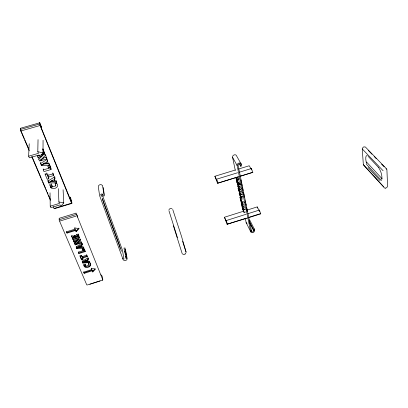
<?xml version="1.0" encoding="UTF-8"?>
<svg xmlns="http://www.w3.org/2000/svg" width="408" height="408" viewBox="0 0 408 408"><rect width="100%" height="100%" fill="white"/><g stroke="black" fill="none" stroke-linecap="round" stroke-linejoin="round"><path stroke-width="0.61" d="M42.901 153.041L44.1 152.694L44.105 151.424M45.293 154.148L45.293 155.586L39.53 161.053L38.796 159.309L44.273 153.928L44.273 152.653M49.343 163.975L49.363 165.439L41.463 165.643L43.957 163.985L43.957 163.011M29.213 143.749L28.631 156.188L29.34 157.84L39.183 154.979L39.877 156.621L43.008 152.939L43.064 140.27M43.223 149.292L43.217 150.557L42.519 148.864M51.02 168.045L51.046 169.514L43.972 171.6L43.258 169.896L43.258 168.912M43.381 149.027L43.37 150.929L44.1 152.694M40.698 159.742L40.683 160.716L43.381 158.069L43.386 157.111M39.785 155.229L37.368 155.933L38.072 157.6L40.698 156.835L43.401 154.178L43.406 152.903M47.109 161.966L47.119 163.424L45.375 163.531L45.084 162.838L41.239 165.107L41.249 164.128M41.402 165.495L41.412 164.516M41.239 165.107L40.571 163.531L40.591 162.068M39.775 122.681L41.723 127.765L40.152 124.246L40.545 126.082L71.456 202.108L70.033 197.263C70.013 195.31 72.961 205.219 71.573 203.169L40.076 125.455L39.744 122.686M54.31 208.743L53.213 206.754M38.796 159.309L38.816 157.86M38.072 157.6L38.092 156.631M20.742 128.311C19.992 127.857 20.461 130.509 20.788 130.988L29.269 150.807M28.631 156.188L38.495 153.326L37.801 151.669L38.041 139.638M186.124 252.537L185.033 254.118M102.474 185.63C101.5 183.829 98.221 184.595 98.282 186.691M381.801 179.398C382.439 175.583 380.848 171.074 378.7 167.647M362.294 148.461L363.426 146.987L365.175 146.885M59.175 218.306L59.165 219.999M168.932 209.697L170.1 208.503L172.013 208.554M244.091 212.466L243.607 209.748L243.239 209.024L243.571 210.737L242.306 208.309L244.015 212.41L245.687 211.966M50.643 186.522L50.658 187.537L55.794 185.844L55.085 182.626M89.041 265.124L88.495 263.282L89.816 262.864C93.223 266.072 86.455 269.173 84.41 266.725L89.041 265.124L88.587 262.9M63.087 189.725L63.75 202.944L60.746 206.341L60.129 204.872L50.862 207.672L50.225 206.198L50.026 192.821M76.138 231.785L76.092 231.173L78.882 228.077L78.933 228.689L76.138 231.785L75.546 229.852L67.019 232.484L67.055 233.101L75.592 230.464M84.186 273.35L84.13 272.702L92.223 270.132L92.29 270.769L84.186 273.35L83.676 272.146L91.79 269.566L91.295 268.362L95.472 269.076L92.784 271.968L92.718 271.325L95.018 268.852M74.047 242.046L73.471 240.679L78.887 238.996L76.403 241.312L74.047 242.046L74.001 241.424L76.357 240.689L78.423 238.762M75.052 242.403L77.79 239.843M74.638 243.454L79.937 238.665L80.529 240.103L75.506 244.805L75.24 244.887L74.593 242.831L75.24 244.887M75.194 244.259L80.478 239.481L80.529 240.103M77.056 243.168L76.235 243.938L81.62 242.26L81.677 242.877L76.281 244.56L78.754 242.25L81.116 241.516L81.677 242.877M40.571 163.531L46.93 159.543L46.925 158.579M54.325 179.408L54.366 180.912L52.657 181.03L52.382 180.361L48.608 182.585L47.965 181.065L54.203 177.164L54.177 176.169M47.644 159.859L47.66 161.313L46.522 161.986L47.119 163.424M56.544 182.835L55.865 181.183L51.27 181.478L48.761 182.957L56.544 182.835L56.477 180.826M54.85 176.873L54.907 178.867L53.79 179.525L54.366 180.912M76.781 248.538L79.101 247.182L83.293 246.794L83.875 248.207L76.832 248.661L76.735 247.911L83.819 247.585M80.136 246.182L76.648 248.222L76.602 247.595L80.085 245.56L80.376 246.753L81.931 246.6L81.386 244.795L82.416 244.188L82.018 243.219M81.442 245.417L82.472 244.81L82.416 244.188M86.144 260.63L82.717 262.63L82.661 261.992L86.088 259.998L86.374 261.181L87.898 261.023L87.363 259.243L88.378 258.652L87.995 257.718M87.424 259.876L88.444 259.284L88.378 258.652M82.844 262.936L85.124 261.605L89.23 261.197L89.796 262.563L82.895 263.053L82.788 262.303L82.895 263.053M102.464 280.469L102.785 279.74M185.028 254.123L183.549 254.434L182.447 253.939M366.17 162.119L366.675 162.195L382.143 178.791M235.375 169.998L214.883 176.271L217.535 183.243L238.991 176.593M239.394 172.201L251.394 168.519L252.827 172.334L240.016 176.322M77.357 217.122L77.709 216.475L76 213.037M87.215 284.993L102.27 280.163M89.857 284.269L100.072 280.99M249.059 220.743L253.363 229.245L254.261 228.959L254.546 230.403A2.055 1.571 -26.9 0 1 252.929 232.585A2.055 1.571 -26.9 0 1 250.67 231.647L246.141 222.533L245.239 218.183M243.867 211.12L224.466 217.245L226.506 221.794L226.221 220.565L246.106 214.266M247.911 213.695L259.361 210.069L260.753 213.823L248.671 217.658M84.252 266.45L84.196 265.812L85.675 265.343L85.736 265.98L84.252 266.45L83.757 264.812L85.063 264.399L85.736 265.98M224.466 217.245L227.078 224.242L246.274 218.153M248.676 217.388L259.473 213.96M227.078 224.242L247.462 218.04M242.225 202.541L241.164 202.878L242.566 204.724L244.178 204.219M86.685 254.541L86.746 255.168L82.253 256.581L82.834 257.968L87.317 256.555L87.256 255.923L82.778 257.331L82.834 257.968M244.458 206.468L242.857 206.973L242.612 205.8L242.867 206.162L244.474 205.657M245.172 209.013L243.571 209.518L243.28 208.121L244.882 207.616M82.936 258.697L82.992 259.33L81.518 259.794L81.467 259.162L82.936 258.697L81.534 255.357M243.607 209.748L245.208 209.243M246.896 210.166L257.203 206.907L259.6 211.308L259.361 210.069M240.847 196.529L240.113 194.203L240.847 196.529L242.469 196.024M240.256 193.152L239.18 193.489L240.909 196.829L243.076 196.156M239.986 197.288L241.225 202.042L239.986 197.288L241.057 196.957M240.383 198.064L241.454 197.732M239.18 193.489L239.486 194.917L241.21 198.268L242.831 197.758M244.433 202.689L242.281 203.368L240.756 199.553L242.362 199.048M83.069 250.339L83.013 249.711L84.502 249.247L84.558 249.869L83.069 250.339L82.447 248.829L83.936 248.365L84.558 249.869M82.89 250.084L84.043 249.721M78.897 253.567L78.846 252.934L85.201 250.946L85.262 251.568L78.897 253.567L78.305 252.164L84.68 250.165L85.262 251.568M240.756 199.553L241.985 201.95L243.601 201.44M240.062 185.931L237.895 186.604L239.343 189.378L241.531 188.7M239.134 187.813L238.053 188.149L239.445 189.868L241.087 189.358M241.934 191.551L239.761 192.229L239.506 191.02L239.761 191.357L241.939 190.679M242.117 194.32L240.49 194.83L238.405 189.796L240.184 193.382L242.362 192.704M240.521 194.988L242.153 194.478M238.731 179.189L237.079 179.704L237.476 181.591L237.864 182.32L239.516 181.81M239.889 183.605L238.236 184.115L236.513 180.836L236.201 179.362L237.925 182.631L239.578 182.121M240.353 183.86L238.155 184.538L236.711 181.79L237.635 184.38L239.272 183.87M240.394 186.033L238.746 186.543L237.614 186.074L237.308 184.615L239.481 183.942M237.308 184.615L238.369 184.936L240.016 184.426M238.369 184.936L240.638 184.396M73.736 236.915L73.782 237.538L72.333 237.981L72.293 237.364L73.736 236.915L73.348 235.992M74.827 237.211L74.781 236.594L76.225 236.145L76.271 236.762L74.827 237.211L74.2 235.702L75.643 235.258L76.271 236.762M77.382 236.416L77.336 235.804L78.775 235.355L78.826 235.972L77.382 236.416L76.617 234.569L78.066 234.121L78.826 235.972M77.138 236.207L78.316 235.844M237.895 186.604L240.052 186.267M73.073 239.736L73.032 239.119L79.499 237.109L79.55 237.726L73.073 239.736L72.466 238.287L78.953 236.278L79.55 237.726M238.415 186.772L239.052 187.991L240.695 187.481M214.883 176.271L216.908 180.55L216.592 179.199L237.594 172.752M240.195 176.225L252.827 172.334M217.535 183.243L238.196 176.883M236.12 177.893L236.518 179.775L235.737 177.174L236.12 177.893L238.313 177.215M236.472 178.765L237.175 181.024L236.472 178.765L238.665 178.087M75.001 228.531L75.041 229.143L66.494 231.78L67.055 233.101M236.854 179.489L239.052 178.811M237.079 179.704L237.466 180.433L239.124 179.918M59.461 218.219L75.761 213.246M59.517 219.631L75.868 214.634M59.889 221.054L76.25 216.051M238.389 169.075L249.237 165.755L251.348 169.361M239.445 164.036L240.679 166.234L241.643 165.939L241.306 164.261L236.666 156.055A2.162 1.8 -29.2 0 0 234.243 154.882A2.162 1.8 -29.2 0 0 232.565 157.294L235.278 170.345M50.225 206.198L59.512 203.393L58.89 201.909L58.395 188.68M53.963 208.503L71.573 203.169M54.912 208.559L71.869 203.424M101.419 195.733L101.765 195.391L101.964 196.952M52.091 185.196L52.122 186.716L50.475 187.206L49.842 184.222M48.771 177.164L48.792 178.668L47.16 179.148L45.166 174.425L45.166 173.431M49.858 185.232L51.306 184.804L51.291 183.794M55.116 183.631L56.579 183.197C60.654 186.884 52.984 190.623 50.658 187.537M45.166 174.425L46.808 173.941L46.803 172.946M53.494 173.573L53.54 175.557L48.562 177.031L47.858 175.353L52.846 173.879L52.826 172.89M49.414 163.674L49.439 165.628L47.782 166.112L48.537 167.943L50.194 167.453L50.174 165.99M43.258 169.896L50.342 167.816L50.312 165.857M40.989 154.882L43.401 154.178M44.273 153.928L44.574 153.836L44.574 152.566M43.381 158.069L46.007 157.304L46.002 155.866M40.683 160.716L46.691 158.962L46.675 157.034M20.497 128.26L39.714 122.803M20.4 129.469L39.698 123.986M20.788 130.988L40.096 125.496M100.837 274.768C102.52 275.283 102.49 278.358 102.801 279.883M86.088 259.998L86.312 260.544L87.837 260.391L87.898 261.023M80.085 245.56L80.32 246.126L81.875 245.978L81.386 244.795M83.467 262.375L89.729 261.931L89.796 262.563M43.957 163.985L48.654 163.72L49.363 165.439M385.193 188.216L386.784 187.634L387.595 186.206L386.901 169.697M385.213 188.216L384.183 187.767M260.069 213.772L260.753 213.823M78.933 228.689L74.496 227.812L75.041 229.143M58.89 201.909L63.75 202.944M37.801 151.669L43.008 152.939M102.245 279.041L102.52 279.184L76.49 214.394M237.635 184.38L238.155 184.538M367.409 155.754C365.022 154.193 365.578 161.236 366.741 163.649M84.629 266.46C86.414 267.597 90.806 266.526 90.647 264.063M123.486 260.105C124.721 261.248 127.235 260.35 127.163 258.58M121.502 251.231L103.836 203.363L102.296 198.359M365.522 147.155L386.56 168.825M368.434 150.593L371.943 154.209M374.136 156.468L376.324 158.727M381.587 164.154L384.214 166.867M385.968 168.672L386.845 169.58M362.289 148.971L383.117 170.758M368.235 156.442L378.711 167.657M366.45 164.261L381.516 180.535M368.072 167.535L380.098 180.581M363.36 164.628L383.882 187.032M363.39 164.827L383.908 187.236M52.122 186.716L51.306 184.804M245.82 204.791L246.085 205.148L245.784 203.709M247.07 211.216L247.279 211.461L246.809 208.738M232.565 157.294L237.114 165.541L250.67 231.647M249.65 219.897L254.261 228.959M253.97 229.27L254.546 230.403M249.349 222.171L253.654 230.688A1.107 0.847 -26.9 0 1 252.781 231.866A1.107 0.847 -26.9 0 1 251.563 231.362L250.996 230.224M84.196 265.812L83.757 264.552M85.491 265.108L85.104 264.119M90.199 262.946L90.438 263.446M239.761 192.229L238.053 188.149M21.573 132.207L24.322 138.628M24.817 139.796L28.815 149.134M32.059 156.723L41.045 177.735M41.545 178.903L42.294 180.657M42.794 181.825L45.543 188.246M46.038 189.409L46.787 191.163M47.287 192.331L48.037 194.081M48.537 195.248L50.286 199.334M86.782 284.932L59.216 220.335M31.763 156.631L50.47 200.343M242.857 206.973L241.164 202.878M243.28 208.121L241.5 204.469L243.571 209.518M66.647 231.601L67.019 232.484M83.793 271.901L84.13 272.702M72.333 237.981L71.558 236.135L73.007 235.686L73.782 237.538M76.648 248.222L76.102 246.922L81.875 243.357L82.472 244.81M81.518 259.794L79.881 255.898L81.355 255.434L82.992 259.33M82.717 262.63L82.187 261.375L87.863 257.882L88.444 259.284M46.808 173.941L48.792 178.668M71.517 235.518L72.293 237.364M72.624 238.15L73.032 239.119M73.618 240.511L74.001 241.424M76.235 246.728L76.602 247.595M78.453 252.001L78.846 252.934M80.06 255.821L81.467 259.162M82.13 260.743L82.661 261.992M74.363 235.589L74.781 236.594M82.391 256.413L82.778 257.331M75.546 229.852L76.092 231.173M91.392 268.127L91.79 269.566M92.223 270.132L92.718 271.325M92.29 270.769L92.784 271.968M87.363 259.243L87.837 260.391M76.76 234.416L77.336 235.804M82.6 248.707L83.013 249.711M78.203 233.968L78.586 234.891M86.746 255.168L87.317 256.555M44.574 153.836L45.293 155.586M46.007 157.304L46.691 158.962M46.93 159.543L47.66 161.313M49.439 165.628L50.194 167.453M50.342 167.816L51.046 169.514M52.846 173.879L53.54 175.557M54.203 177.164L54.907 178.867M102.928 194.616C102.755 193.774 100.439 193.815 100.562 195.172M172.722 209.416L181.494 236.293L186.063 252.037L182.58 241.322M102.388 198.89L118.748 243.586M101.959 194.019L122.38 250.048L124.027 259.228M216.592 179.199L217.938 183.075M226.221 220.565L227.531 224.369M118.973 244.224L119.524 245.922M168.907 210.615L177.419 237.589M173.415 225.828L182.147 253.516M119.605 246.177L119.83 246.957M119.972 247.472L120.176 248.232M237.466 180.433L237.864 182.32M237.925 182.631L238.236 184.115M238.44 185.074L238.746 186.543M239.052 187.991L239.343 189.378M239.445 189.868L239.761 191.357M240.184 193.382L240.49 194.83M240.909 196.829L241.21 198.268M241.985 201.95L242.281 203.368M242.566 204.724L242.867 206.162M241.873 202.031L242.133 203.276M240.878 179.882L241.169 181.3M241.332 182.106L241.536 183.095M241.735 184.054L242.036 185.523M242.337 186.971L242.622 188.358M242.724 188.853L243.03 190.337M243.449 192.367L243.647 193.331M243.78 193.968L243.989 194.999M244.157 195.815L244.453 197.253M245.213 200.935L245.509 202.353M246.488 207.111L246.774 208.508M251.563 231.362L238.083 165.245A1.193 0.984 -29.1 0 1 239.011 163.924A1.193 0.984 -29.1 0 1 240.343 164.557L240.679 166.234M253.363 229.245L253.654 230.688M257.203 206.907L257.443 208.136M251.394 168.519L251.654 169.876M246.656 209.013L246.758 209.564M125.383 249.099L127.092 258.249M124.884 247.717L126.587 256.856M124.848 251.303L125.078 252.567M125.271 253.659L125.496 254.878M125.751 256.188L126.21 258.677L123.981 247.998M122.89 258.295L123.109 259.519L99.603 195.626L98.374 187.16M103.173 187.491L104.509 195.937M102.597 185.89L103.923 194.315M103.331 195.029L103.515 196.238M86.312 260.544L86.374 261.181M80.32 246.126L80.376 246.753M76.357 240.689L76.403 241.312M75.46 244.178L75.506 244.805M362.258 148.91L363.334 164.567M56.549 182.192L56.579 183.197M55.83 180.183L55.865 181.183M55.763 184.834L55.794 185.844M52.637 180.025L52.657 181.03M51.25 180.474L51.27 181.478M48.644 162.746L48.654 163.72M48.751 181.948L48.822 183.095M48.527 166.964L48.537 167.943M48.593 181.575L48.608 182.585M47.95 179.556L47.965 181.065M47.843 173.859L47.858 175.353M45.37 162.557L45.375 163.531M21.323 131.626A1.377 0.255 71.6 0 1 21.15 131.172M21.002 130.693A1.377 0.255 71.6 0 1 20.93 130.376M237.114 165.541A2.213 1.826 -29.1 0 1 238.838 163.083A2.213 1.826 -29.1 0 1 241.306 164.261M247.013 223.482A2.009 1.555 -26.9 0 1 246.769 223.37M246.626 223.278A2.009 1.555 -26.9 0 1 246.141 222.533M242.301 207.182L241.944 206.479L242.643 208.799L242.301 207.182"/></g></svg>
